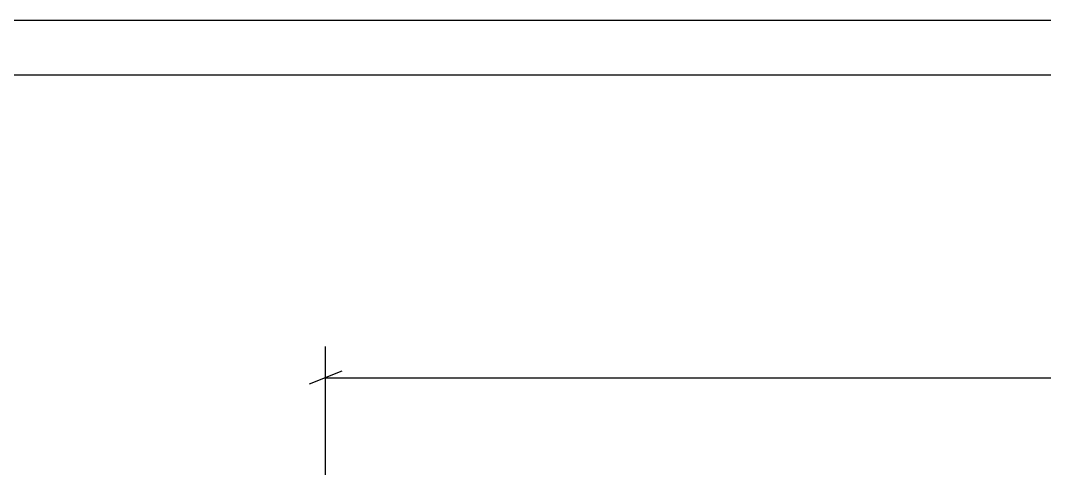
# Model space of a CAD drawing. Header units: millimetres. Extents: x -851 to 338, y -786 to 55.
# Drawn here: x -60.4 to 33.2, y 14 to 54.9 of the extents above; entities that cross this region are included whole.
import ezdxf

# ---------------------------------------------------------------- set-up
doc = ezdxf.new("R2010")
doc.units = ezdxf.units.MM

# ---------------------------------------------------------------- blocks, each defined once
blk = doc.blocks.new('Unknown-232933133-1133')
at = {"color": 5, "linetype": 'Continuous'}
for p, q in [((338.082, 54.889), (-850.918, 54.889)), ((333.082, 49.889), (-845.918, 49.889))]:
    blk.add_line(p, q, dxfattribs=at)
blk = doc.blocks.new('StraightDimension-232933133-41748 - 1369')
at = {"color": 7, "linetype": 'Continuous'}
for p, q in [((-32.523, -53.319), (-32.523, 25.099)), ((-31.023, 22.849), (-34.023, 21.649)), ((-32.523, 22.249), (312.38, 22.249))]:
    blk.add_line(p, q, dxfattribs=at)

msp = doc.modelspace()

# ---------------------------------------------------------------- block references
msp.add_blockref('Unknown-232933133-1133', (0, 0))

# ---------------------------------------------------------------- next in the draw order: block references
msp.add_blockref('StraightDimension-232933133-41748 - 1369', (0, 0))

doc.saveas('drawing.dxf')
